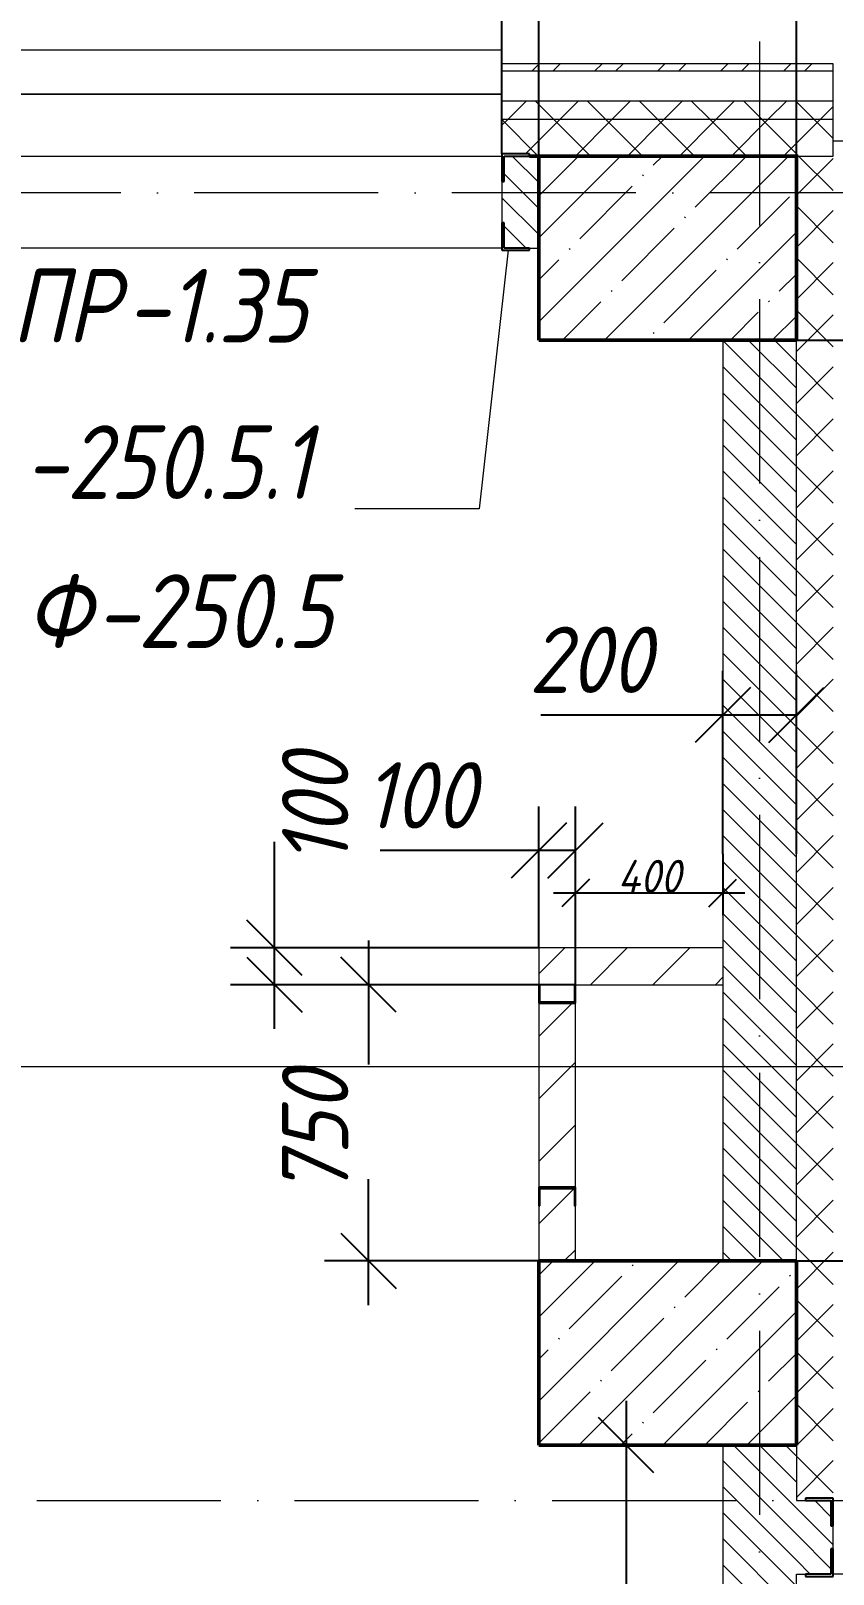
# Model space of a CAD drawing. Header units: millimetres. Extents: x -401725 to 250493, y 305116 to 802890.
# Drawn here: x -144681 to -142501, y 626547 to 630737 of the extents above; entities that cross this region are included whole.
import ezdxf

# ---------------------------------------------------------------- set-up
doc = ezdxf.new("R2010")
doc.units = ezdxf.units.MM
doc.linetypes.add('50_200_ШТРИХ_1Т_ш5_п1_п1_', pattern=[700, 500, -100, 0, -100])
for name, color, linetype, lineweight in [('A-____-____-DIMS', 7, 'Continuous', 9), ('A-DOOR-____-IDEN', 7, 'Continuous', 9), ('A-FLOR-____-OTLN', 7, 'Continuous', 9), ('A-GENM-____-IDEN', 7, 'Continuous', 9), ('A-GENM-____-MCUT', 7, 'Continuous', 25), ('A-GENM-____-OTLN-1', 7, 'Continuous', 25), ('A-GLAZ-____-OTLN', 7, 'Continuous', 9), ('A-WALL-____-MCUT', 7, 'Continuous', 13), ('A-WALL-____-MCUT-1', 7, 'Continuous', 9), ('A-WALL-____-MCUT-2', 7, 'Continuous', 50), ('A-WALL-____-OTLN', 7, 'Continuous', 9), ('A-WALL-____-PATT-1', 7, 'Continuous', 9), ('S-COLS-____-MCUT', 7, 'Continuous', 50), ('S-COLS-____-OTLN', 7, 'Continuous', 9), ('S-GRID-____-OTLN-1', 7, '50_200_ШТРИХ_1Т_ш5_п1_п1_', 9)]:
    doc.layers.add(name, color=color, linetype=linetype, lineweight=lineweight)
for name, color, linetype, lineweight, true_color in [('A-WALL-____-MCUT-4', 7, 'Continuous', 13, 0x000000), ('A-WALL-____-MCUT-7', 7, 'Continuous', 9, 0x000000), ('A-WALL-____-PATT-2', 7, 'Continuous', 9, 0x787878), ('A-WALL-____-PATT-3', 9, 'Continuous', 9, 0x808080), ('A-WALL-____-PATT-5', 7, 'Continuous', 9, 0x000000), ('A-WALL-FNSH-MCUT-2', 7, 'Continuous', 13, 0x000000), ('A-WALL-FNSH-MCUT-3', 7, 'Continuous', 9, 0x000000), ('G-____-____-SYMB-2', 7, 'Continuous', 9, 0x000000), ('I-WALL-____-OTLN-1', 7, 'Continuous', 9, 0x000000)]:
    doc.layers.add(name, color=color, linetype=linetype, lineweight=lineweight, true_color=true_color)
doc.styles.add('ISOCPEUR_I_10', font='isocpeui.ttf', dxfattribs={"width": 0.9, "height": 180})
doc.styles.add('ISOCPEUR_I_14', font='isocpeui.ttf', dxfattribs={"width": 0.9, "height": 180})
doc.styles.add('ISOCPEUR_I_2', font='isocpeui.ttf', dxfattribs={"width": 0.85, "height": 2.3})
doc.styles.add('ISOCPEUR_I_7', font='isocpeui.ttf', dxfattribs={"width": 0.9, "height": 90})
doc.dimstyles.new('ISO-1_8_0_9К_СРЕДНИЙ_Кладочные_2', dxfattribs={"dimscale": 304.8, "dimtxt": 89.638306, "dimasz": 0.246063, "dimexe": 0.19685, "dimexo": 0, "dimgap": 0, "dimtad": 1, "dimdec": 3, "dimrnd": 0.001, "dimdsep": 46, "dimtxsty": 'ISOCPEUR_I_7', "dimblk1": 'OBLIQUE', "dimblk2": 'OBLIQUE', "dimsah": 1, "dimcen": 0.09, "dimdle": 0.19685, "dimazin": 0, "dimtfac": 1, "dimtdec": 4, "dimtix": 1, "dimtmove": 1, "dimatfit": 3, "dimfxl": 1, "dimtvp": 1, "dimtolj": 1, "dimtzin": 0, "dimarcsym": 2})
doc.dimstyles.new('ISO-1_8_0_9К_СРЕДНИЙ_Кладочные_3', dxfattribs={"dimscale": 304.8, "dimtxt": 179.276612, "dimasz": 0.492126, "dimexe": 0.393701, "dimexo": 0, "dimgap": 0, "dimtad": 1, "dimdec": 3, "dimrnd": 0.001, "dimdsep": 46, "dimtxsty": 'ISOCPEUR_I_10', "dimblk1": 'OBLIQUE', "dimblk2": 'OBLIQUE', "dimsah": 1, "dimcen": 0.09, "dimdle": 0.393701, "dimazin": 0, "dimtfac": 1, "dimtdec": 4, "dimtix": 1, "dimtmove": 0, "dimatfit": 3, "dimfxl": 1, "dimtvp": 1, "dimtolj": 1, "dimtzin": 0, "dimarcsym": 2})
doc.dimstyles.new('ISO-1_8_0_9К_СРЕДНИЙ_Кладочные_4', dxfattribs={"dimscale": 304.8, "dimtxt": 179.276612, "dimasz": 0.492126, "dimexe": 0.393701, "dimexo": 0, "dimgap": 0, "dimtad": 1, "dimdec": 3, "dimrnd": 0.001, "dimdsep": 46, "dimtxsty": 'ISOCPEUR_I_10', "dimblk1": 'OBLIQUE', "dimblk2": 'OBLIQUE', "dimsah": 1, "dimcen": 0.09, "dimdle": 0.393701, "dimazin": 0, "dimtfac": 1, "dimtdec": 4, "dimtix": 1, "dimtmove": 1, "dimatfit": 3, "dimfxl": 1, "dimtvp": 1, "dimtolj": 1, "dimtzin": 0, "dimarcsym": 2})
doc.dimstyles.new('ISO-1_8_0_9К_СРЕДНИЙ_Кладочные_6', dxfattribs={"dimscale": 304.8, "dimtxt": 179.276612, "dimasz": 0.492126, "dimexe": 0.393701, "dimexo": 0, "dimgap": 0, "dimtad": 1, "dimdec": 3, "dimrnd": 0.001, "dimdsep": 46, "dimtxsty": 'ISOCPEUR_I_14', "dimblk1": 'OBLIQUE', "dimblk2": 'OBLIQUE', "dimsah": 1, "dimcen": 0.09, "dimdle": 0.393701, "dimazin": 0, "dimtfac": 1, "dimtdec": 4, "dimtix": 1, "dimtmove": 0, "dimatfit": 3, "dimfxl": 1, "dimtvp": 1, "dimtolj": 1, "dimtzin": 0, "dimarcsym": 2})
doc.dimstyles.new('ISO-1_8_0_9К_СРЕДНИЙ_Кладочные_8', dxfattribs={"dimscale": 304.8, "dimtxt": 179.276612, "dimasz": 0.492126, "dimexe": 0.393701, "dimexo": 0, "dimgap": 0, "dimtad": 1, "dimdec": 3, "dimrnd": 0.001, "dimdsep": 46, "dimtxsty": 'ISOCPEUR_I_14', "dimblk1": 'OBLIQUE', "dimblk2": 'OBLIQUE', "dimsah": 1, "dimcen": 0.09, "dimdle": 0.393701, "dimazin": 0, "dimtfac": 1, "dimtdec": 4, "dimtix": 1, "dimtmove": 0, "dimatfit": 3, "dimfxl": 1, "dimtvp": 1, "dimtolj": 1, "dimtzin": 0, "dimarcsym": 2})
pattern_1 = [(135, (-175000.736, 544716.51), (-35.35534, -35.35534), [])]
pattern_2 = [(45, (-175000.74, 544716.51), (-70.71068, 70.71068), []), (135, (-175000.74, 544716.51), (-70.71068, -70.71068), [])]
pattern_3 = [(45, (-175000.74, 544716.51), (-84.85281, 84.85281), [])]

# ---------------------------------------------------------------- blocks, each defined once
blk = doc.blocks.new('BSC_Колонна _Прямоугольная - 500х700-V25-АР1_Кладочный план 1 этажа в осях 1-64_Ю-ЯЯ')
at = {"layer": 'S-COLS-____-OTLN'}
h = blk.add_hatch(dxfattribs=at)
h.set_pattern_fill('FP_23', color=256, style=0, pattern_type=2)
h.set_pattern_definition([(315, (-85431.04, 32050), (114.04925, 114.04925), []), (315, (-85431.04, 31935.95), (114.04925, 114.04925), [201.613, -40.323, 3.353, -36.97])])
h.paths.add_polyline_path([(-250, 350), (-250, -350), (250, -350), (250, 350)], flags=0)
at = {"layer": 'S-COLS-____-MCUT'}
for p, q in [((250, 350), (-250, 350)), ((-250, 350), (-250, -350)), ((250, -350), (250, 350)), ((-250, -350), (250, -350))]:
    blk.add_line(p, q, dxfattribs=at)
blk = doc.blocks.new('BSC_Колонна _Прямоугольная - 500х700-V88-АР1_Кладочный план 1 этажа в осях 1-64_Ю-ЯЯ')
at = {"layer": 'S-COLS-____-OTLN'}
h = blk.add_hatch(dxfattribs=at)
h.set_pattern_fill('FP_90', color=256, style=0, pattern_type=2)
h.set_pattern_definition([(315, (-82431.04, 32050), (114.04925, 114.04925), []), (315, (-82431.04, 31935.95), (114.04925, 114.04925), [201.613, -40.323, 3.353, -36.97])])
h.paths.add_polyline_path([(-250, 350), (-250, -350), (250, -350), (250, 350)], flags=0)
at = {"layer": 'S-COLS-____-MCUT'}
for p, q in [((250, 350), (-250, 350)), ((-250, 350), (-250, -350)), ((250, -350), (250, 350)), ((-250, -350), (250, -350))]:
    blk.add_line(p, q, dxfattribs=at)
blk = doc.blocks.new('Фахверк_СКБ_Уголок - 250_3520_1-27501181-АР1_Кладочный план 1 этажа в осях 1-64_Ю-ЯЯ')
at = {"layer": 'A-GENM-____-MCUT'}
for p, q in [((200, 181), (125, 181)), ((125, 181), (125, 106)), ((131, 106), (131, 175)), ((131, 175), (200, 175)), ((200, 175), (200, 181)), ((125, 106), (131, 106)), ((131, -6), (125, -6)), ((125, -6), (125, -81)), ((131, -75), (131, -6)), ((125, -81), (200, -81)), ((200, -75), (131, -75)), ((200, -81), (200, -75))]:
    blk.add_line(p, q, dxfattribs=at)
blk = doc.blocks.new('Фахверк_СКБ_Уголок - 200_4830_зеркало-28917529-АР1_Кладочный план 1 этажа в осях 1-64_Ю-ЯЯ')
at = {"layer": 'A-GENM-____-MCUT'}
for p, q in [((200, 156), (125, 156)), ((125, 156), (125, 81)), ((131, 81), (131, 150)), ((131, 150), (200, 150)), ((200, 150), (200, 156)), ((125, 81), (131, 81)), ((131, 19), (125, 19)), ((125, 19), (125, -56)), ((131, -50), (131, 19)), ((125, -56), (200, -56)), ((200, -50), (131, -50)), ((200, -56), (200, -50))]:
    blk.add_line(p, q, dxfattribs=at)
blk = doc.blocks.new('Отлив_СКБ - Отлив витража_120_НВФ-31885689-АР1_Кладочный план 1 этажа в осях 1-64_Ю-ЯЯ')
at = {"layer": 'A-GLAZ-____-OTLN'}
for p, q in [((0, 83), (0, 120)), ((1800, 120), (0, 120)), ((1800, 120), (1800, 83)), ((0, 2), (1800, 2)), ((1800, 0), (0, 0))]:
    blk.add_line(p, q, dxfattribs=at)
blk = doc.blocks.new('154_Фахверк_СКБ_Швеллер - Тип_100_4830-36699370-АР1_Кладочный план 1 этажа в осях 1-64_Ю-ЯЯ')
at = {"layer": 'A-GENM-____-MCUT'}
for p, q in [((175, 50), (125, 50)), ((125, 50), (125, -50)), ((128, 47), (175, 47)), ((128, -47), (128, 47)), ((175, 47), (175, 50)), ((125, -50), (175, -50)), ((175, -47), (128, -47)), ((175, -50), (175, -47))]:
    blk.add_line(p, q, dxfattribs=at)
blk = doc.blocks.new('_Oblique')
at = {"color": 0, "linetype": 'ByBlock', "lineweight": -2}
blk.add_line((-0.5, -0.5), (0.5, 0.5), dxfattribs=at)
blk = doc.blocks.new('*D12201')
at = {"layer": 'A-____-____-DIMS', "color": 0, "lineweight": -2, "transparency": 16777216}
for p, q in [((-145200.7, 630403.6), (-145200.7, 631462.7)), ((-143400.7, 630403.6), (-143400.7, 631462.7)), ((-145260.7, 631402.7), (-143340.7, 631402.7))]:
    blk.add_line(p, q, dxfattribs=at)
at = {"layer": 'Defpoints', "color": 0, "transparency": 16777216}
for p in [(-143400.7, 631402.7), (-145200.7, 630403.6), (-143400.7, 630403.6)]:
    blk.add_point(p, dxfattribs=at)
at = {"layer": 'A-____-____-DIMS', "color": 0, "lineweight": -2, "transparency": 16777216, "xscale": 75, "yscale": 75, "zscale": 75, "rotation": 180}
blk.add_blockref('_Oblique', (-145200.7, 631402.7), dxfattribs=at)
at = {"layer": 'A-____-____-DIMS', "color": 0, "lineweight": -2, "transparency": 16777216, "xscale": 75, "yscale": 75, "zscale": 75}
blk.add_blockref('_Oblique', (-143400.7, 631402.7), dxfattribs=at)
at = {"layer": 'A-____-____-DIMS', "color": 0, "transparency": 16777216, "insert": (-144300.7, 631447.7), "char_height": 90, "width": 504.733, "attachment_point": 5, "style": 'ISOCPEUR_I_7'}
blk.add_mtext('\\A1;1800', dxfattribs=at)
blk = doc.blocks.new('*D12202')
at = {"layer": 'A-____-____-DIMS', "color": 0, "lineweight": -2, "transparency": 16777216}
for p, q in [((-143400.7, 630403.6), (-143400.7, 631637.8)), ((-143300.7, 630397.6), (-143300.7, 631637.8)), ((-143520.7, 631517.8), (-143300.7, 631517.8)), ((-143300.7, 631517.8), (-142870.2, 631517.8))]:
    blk.add_line(p, q, dxfattribs=at)
at = {"layer": 'Defpoints', "color": 0, "transparency": 16777216}
for p in [(-143300.7, 631517.8), (-143400.7, 630403.6), (-143300.7, 630397.6)]:
    blk.add_point(p, dxfattribs=at)
at = {"layer": 'A-____-____-DIMS', "color": 0, "lineweight": -2, "transparency": 16777216, "xscale": 150, "yscale": 150, "zscale": 150, "rotation": 180}
blk.add_blockref('_Oblique', (-143400.7, 631517.8), dxfattribs=at)
at = {"layer": 'A-____-____-DIMS', "color": 0, "lineweight": -2, "transparency": 16777216, "xscale": 150, "yscale": 150, "zscale": 150}
blk.add_blockref('_Oblique', (-143300.7, 631517.8), dxfattribs=at)
at = {"layer": 'A-____-____-DIMS', "color": 0, "transparency": 16777216, "insert": (-143194.6, 631757.8), "char_height": 180, "width": 368.207, "attachment_point": 1, "line_spacing_factor": 1.149209, "style": 'ISOCPEUR_I_10'}
blk.add_mtext('\\A1;100', dxfattribs=at)
blk = doc.blocks.new('*D12203')
at = {"layer": 'A-____-____-DIMS', "color": 0, "lineweight": -2, "transparency": 16777216}
for p, q in [((-143763.2, 628267.6), (-143763.2, 627931.1)), ((-143200.7, 628147.6), (-143883.2, 628147.6)), ((-143763.2, 627277.6), (-143763.2, 627619.9)), ((-143300.7, 627397.6), (-143883.2, 627397.6))]:
    blk.add_line(p, q, dxfattribs=at)
at = {"layer": 'Defpoints', "color": 0, "transparency": 16777216}
for p in [(-143763.2, 628147.6), (-143200.7, 628147.6), (-143300.7, 627397.6)]:
    blk.add_point(p, dxfattribs=at)
at = {"layer": 'A-____-____-DIMS', "color": 0, "lineweight": -2, "transparency": 16777216, "xscale": 150, "yscale": 150, "zscale": 150}
for p, rotation in [((-143763.2, 628147.6), 90), ((-143763.2, 627397.6), 270)]:
    blk.add_blockref('_Oblique', p, dxfattribs=dict(at, rotation=rotation))
at = {"layer": 'A-____-____-DIMS', "color": 0, "transparency": 16777216, "insert": (-143998.4, 627570.7), "char_height": 180, "width": 409.578, "attachment_point": 1, "rotation": 90, "line_spacing_factor": 1.149209, "style": 'ISOCPEUR_I_10'}
blk.add_mtext('\\A1;750', dxfattribs=at)
blk = doc.blocks.new('*D12204')
at = {"layer": 'A-____-____-DIMS', "color": 0, "lineweight": -2, "transparency": 16777216}
for p, q in [((-144018.7, 628247.6), (-144018.7, 628535.1)), ((-143300.7, 628247.6), (-144138.7, 628247.6)), ((-144018.7, 628027.6), (-144018.7, 628247.6)), ((-143200.7, 628147.6), (-144138.7, 628147.6))]:
    blk.add_line(p, q, dxfattribs=at)
at = {"layer": 'Defpoints', "color": 0, "transparency": 16777216}
for p in [(-144018.7, 628247.6), (-143300.7, 628247.6), (-143200.7, 628147.6)]:
    blk.add_point(p, dxfattribs=at)
at = {"layer": 'A-____-____-DIMS', "color": 0, "lineweight": -2, "transparency": 16777216, "xscale": 150, "yscale": 150, "zscale": 150}
for p, rotation in [((-144018.7, 628247.6), 90), ((-144018.7, 628147.6), 270)]:
    blk.add_blockref('_Oblique', p, dxfattribs=dict(at, rotation=rotation))
at = {"layer": 'A-____-____-DIMS', "color": 0, "transparency": 16777216, "insert": (-143998.4, 628471), "char_height": 180, "width": 368.207, "attachment_point": 1, "rotation": 90, "line_spacing_factor": 1.149209, "style": 'ISOCPEUR_I_10'}
blk.add_mtext('\\A1;100', dxfattribs=at)
blk = doc.blocks.new('*D12205')
at = {"layer": 'A-____-____-DIMS', "color": 0, "lineweight": -2, "transparency": 16777216}
for p, q in [((-143300.7, 628247.6), (-143300.7, 628631.8)), ((-143200.7, 628147.6), (-143200.7, 628631.8)), ((-143300.7, 628511.8), (-143731.3, 628511.8)), ((-143200.7, 628511.8), (-143420.7, 628511.8))]:
    blk.add_line(p, q, dxfattribs=at)
at = {"layer": 'Defpoints', "color": 0, "transparency": 16777216}
for p in [(-143200.7, 628511.8), (-143300.7, 628247.6), (-143200.7, 628147.6)]:
    blk.add_point(p, dxfattribs=at)
at = {"layer": 'A-____-____-DIMS', "color": 0, "lineweight": -2, "transparency": 16777216, "xscale": 150, "yscale": 150, "zscale": 150, "rotation": 180}
blk.add_blockref('_Oblique', (-143300.7, 628511.8), dxfattribs=at)
at = {"layer": 'A-____-____-DIMS', "color": 0, "lineweight": -2, "transparency": 16777216, "xscale": 150, "yscale": 150, "zscale": 150}
blk.add_blockref('_Oblique', (-143200.7, 628511.8), dxfattribs=at)
at = {"layer": 'A-____-____-DIMS', "color": 0, "transparency": 16777216, "insert": (-143775.1, 628751.8), "char_height": 180, "width": 368.207, "attachment_point": 1, "line_spacing_factor": 1.149209, "style": 'ISOCPEUR_I_10'}
blk.add_mtext('\\A1;100', dxfattribs=at)
blk = doc.blocks.new('*D12206')
at = {"layer": 'A-____-____-DIMS', "color": 0, "lineweight": -2, "transparency": 16777216}
for p, q in [((-142800.7, 628502.7), (-142800.7, 628336.7)), ((-143200.7, 628147.6), (-143200.7, 628456.7)), ((-143260.7, 628396.7), (-142740.7, 628396.7))]:
    blk.add_line(p, q, dxfattribs=at)
at = {"layer": 'Defpoints', "color": 0, "transparency": 16777216}
for p in [(-142800.7, 628502.7), (-142800.7, 628396.7), (-143200.7, 628147.6)]:
    blk.add_point(p, dxfattribs=at)
at = {"layer": 'A-____-____-DIMS', "color": 0, "lineweight": -2, "transparency": 16777216, "xscale": 75, "yscale": 75, "zscale": 75, "rotation": 180}
blk.add_blockref('_Oblique', (-143200.7, 628396.7), dxfattribs=at)
at = {"layer": 'A-____-____-DIMS', "color": 0, "lineweight": -2, "transparency": 16777216, "xscale": 75, "yscale": 75, "zscale": 75}
blk.add_blockref('_Oblique', (-142800.7, 628396.7), dxfattribs=at)
at = {"layer": 'A-____-____-DIMS', "color": 0, "transparency": 16777216, "insert": (-143000.7, 628441.7), "char_height": 90, "width": 426.127, "attachment_point": 5, "style": 'ISOCPEUR_I_7'}
blk.add_mtext('\\A1;400', dxfattribs=at)
blk = doc.blocks.new('*D12207')
at = {"layer": 'A-____-____-DIMS', "color": 0, "lineweight": -2, "transparency": 16777216}
for p, q in [((-142800.7, 628502.7), (-142800.7, 628999.8)), ((-142600.7, 628502.7), (-142600.7, 628999.8)), ((-142800.7, 628879.8), (-143294.9, 628879.8)), ((-142600.7, 628879.8), (-142920.7, 628879.8))]:
    blk.add_line(p, q, dxfattribs=at)
at = {"layer": 'Defpoints', "color": 0, "transparency": 16777216}
for p in [(-142600.7, 628879.8), (-142800.7, 628502.7), (-142600.7, 628502.7)]:
    blk.add_point(p, dxfattribs=at)
at = {"layer": 'A-____-____-DIMS', "color": 0, "lineweight": -2, "transparency": 16777216, "xscale": 150, "yscale": 150, "zscale": 150, "rotation": 180}
blk.add_blockref('_Oblique', (-142800.7, 628879.8), dxfattribs=at)
at = {"layer": 'A-____-____-DIMS', "color": 0, "lineweight": -2, "transparency": 16777216, "xscale": 150, "yscale": 150, "zscale": 150}
blk.add_blockref('_Oblique', (-142600.7, 628879.8), dxfattribs=at)
at = {"layer": 'A-____-____-DIMS', "color": 0, "transparency": 16777216, "insert": (-143327.6, 629119.8), "char_height": 180, "width": 409.578, "attachment_point": 1, "line_spacing_factor": 1.149209, "style": 'ISOCPEUR_I_10'}
blk.add_mtext('\\A1;200', dxfattribs=at)
blk = doc.blocks.new('*D12208')
at = {"layer": 'A-____-____-DIMS', "color": 0, "lineweight": -2, "transparency": 16777216}
for p, q in [((-142067.8, 629957.6), (-142067.8, 627337.6)), ((-142600.7, 629897.6), (-142007.8, 629897.6)), ((-142600.7, 627397.6), (-142007.8, 627397.6))]:
    blk.add_line(p, q, dxfattribs=at)
at = {"layer": 'Defpoints', "color": 0, "transparency": 16777216}
for p in [(-142600.7, 629897.6), (-142600.7, 627397.6), (-142067.8, 627397.6)]:
    blk.add_point(p, dxfattribs=at)
at = {"layer": 'A-____-____-DIMS', "color": 0, "lineweight": -2, "transparency": 16777216, "xscale": 75, "yscale": 75, "zscale": 75}
for p, rotation in [((-142067.8, 629897.6), 90), ((-142067.8, 627397.6), 270)]:
    blk.add_blockref('_Oblique', p, dxfattribs=dict(at, rotation=rotation))
at = {"layer": 'A-____-____-DIMS', "color": 0, "transparency": 16777216, "insert": (-142112.8, 628647.6), "char_height": 90, "width": 546.104, "attachment_point": 5, "rotation": 90, "style": 'ISOCPEUR_I_7'}
blk.add_mtext('\\A1;2500', dxfattribs=at)
blk = doc.blocks.new('*D12925')
at = {"layer": 'A-____-____-DIMS', "color": 0, "lineweight": -2, "transparency": 16777216}
for p, q in [((-143063.4, 627017.6), (-143063.4, 624277.6)), ((-142800.7, 626897.6), (-143183.4, 626897.6)), ((-142800.7, 624397.6), (-143183.4, 624397.6))]:
    blk.add_line(p, q, dxfattribs=at)
at = {"layer": 'Defpoints', "color": 0, "transparency": 16777216}
for p in [(-142800.7, 626897.6), (-143063.4, 624397.6), (-142800.7, 624397.6)]:
    blk.add_point(p, dxfattribs=at)
at = {"layer": 'A-____-____-DIMS', "color": 0, "lineweight": -2, "transparency": 16777216, "xscale": 150, "yscale": 150, "zscale": 150}
for p, rotation in [((-143063.4, 626897.6), 90), ((-143063.4, 624397.6), 270)]:
    blk.add_blockref('_Oblique', p, dxfattribs=dict(at, rotation=rotation))
at = {"layer": 'A-____-____-DIMS', "color": 0, "transparency": 16777216, "insert": (-143153.4, 625647.6), "char_height": 180, "width": 546.104, "attachment_point": 5, "rotation": 90, "style": 'ISOCPEUR_I_14'}
blk.add_mtext('\\A1;2500', dxfattribs=at)
blk = doc.blocks.new('*D13254')
at = {"layer": 'A-____-____-DIMS', "color": 0, "lineweight": -2, "transparency": 16777216}
for p, q in [((-142600.7, 630397.6), (-142600.7, 631522.7)), ((-140525.7, 630397.6), (-140525.7, 631522.7)), ((-142720.7, 631402.7), (-140405.7, 631402.7))]:
    blk.add_line(p, q, dxfattribs=at)
at = {"layer": 'Defpoints', "color": 0, "transparency": 16777216}
for p in [(-140525.7, 631402.7), (-142600.7, 630397.6), (-140525.7, 630397.6)]:
    blk.add_point(p, dxfattribs=at)
at = {"layer": 'A-____-____-DIMS', "color": 0, "lineweight": -2, "transparency": 16777216, "xscale": 150, "yscale": 150, "zscale": 150, "rotation": 180}
blk.add_blockref('_Oblique', (-142600.7, 631402.7), dxfattribs=at)
at = {"layer": 'A-____-____-DIMS', "color": 0, "lineweight": -2, "transparency": 16777216, "xscale": 150, "yscale": 150, "zscale": 150}
blk.add_blockref('_Oblique', (-140525.7, 631402.7), dxfattribs=at)
at = {"layer": 'A-____-____-DIMS', "color": 0, "transparency": 16777216, "insert": (-141563.2, 631493.8), "char_height": 180, "width": 546.104, "attachment_point": 5, "style": 'ISOCPEUR_I_14'}
blk.add_mtext('\\A1;2075', dxfattribs=at)

msp = doc.modelspace()

# ---------------------------------------------------------------- hatches: boundary and pattern name
at = {"layer": 'A-WALL-____-PATT-1'}
h = msp.add_hatch(dxfattribs=at)
h.set_pattern_fill('FP_6', color=256, style=0, pattern_type=2)
h.set_pattern_definition(pattern_1)
h.paths.add_polyline_path([(-143300.7357, 630147.5526), (-143300.7357, 630397.5526), (-143394.7357, 630397.5526), (-143394.7357, 630328.5526), (-143400.7357, 630328.5526), (-143400.7357, 630216.5526), (-143394.7357, 630216.5526), (-143394.7357, 630147.5526), (-143325.7357, 630147.5526)], flags=0)
h.paths.add_polyline_path([(-145275.7357, 630147.5526), (-145206.7357, 630147.5526), (-145206.7357, 630216.5526), (-145200.7357, 630216.5526), (-145200.7357, 630328.5526), (-145206.7357, 630328.5526), (-145206.7357, 630397.5526), (-145750.7357, 630397.5526), (-145750.7357, 630147.5526)], flags=0)
at = {"layer": 'A-WALL-____-PATT-2'}
h = msp.add_hatch(dxfattribs=at)
h.set_pattern_fill('FP_3', color=256, style=0, pattern_type=2)
h.set_pattern_definition([(45, (-175000.74, 544716.51), (-85.53659, 85.53659), []), (45, (-174943.71, 544716.51), (-85.53659, 85.53659), [])])
h.paths.add_polyline_path([(-124835.7357, 630627.5526), (-124835.7357, 630647.5526), (-126700.7357, 630647.5526), (-126700.7357, 630627.5526), (-125526.2788, 630627.5526)], flags=0)
h.paths.add_polyline_path([(-129944.9395, 630627.5526), (-128500.7357, 630627.5526), (-128500.7357, 630647.5526), (-130200.7357, 630647.5526), (-130200.7357, 630627.5526)], flags=0)
h.paths.add_polyline_path([(-132000.7357, 630627.5526), (-132000.7357, 630647.5526), (-133700.7357, 630647.5526), (-133700.7357, 630627.5526), (-132596.136, 630627.5526)], flags=0)
h.paths.add_polyline_path([(-142597.7357, 630627.5526), (-142500.7357, 630627.5526), (-142500.7357, 630647.5526), (-143400.7357, 630647.5526), (-143400.7357, 630627.5526), (-143200.9217, 630627.5526)], flags=0)
h.paths.add_polyline_path([(-140625.7357, 630627.5526), (-139000.7357, 630627.5526), (-139000.7357, 630647.5526), (-140625.7357, 630647.5526)], flags=0)
h.paths.add_polyline_path([(-146350.7357, 630627.5526), (-145200.7357, 630627.5526), (-145200.7357, 630647.5526), (-146350.7357, 630647.5526)], flags=0)
h.paths.add_polyline_path([(-148150.7357, 630627.5526), (-148150.7357, 630647.5526), (-149220.7357, 630647.5526), (-149220.7357, 630627.5526), (-148503.3145, 630627.5526)], flags=0)
h.paths.add_polyline_path([(-137200.7357, 630627.5526), (-135500.7357, 630627.5526), (-135500.7357, 630647.5526), (-137200.7357, 630647.5526)], flags=0)
h.paths.add_polyline_path([(-151130.7357, 630627.5526), (-151020.7357, 630627.5526), (-151020.7357, 630647.5526), (-151130.7357, 630647.5526)], flags=0)
h = msp.add_hatch(dxfattribs=at)
h.set_pattern_fill('FP_1', color=256, style=0, pattern_type=2)
h.set_pattern_definition(pattern_2)
h.paths.add_polyline_path([(-143200.9217, 630497.5526), (-142597.7357, 630497.5526), (-142597.7357, 630547.5526), (-143400.7357, 630547.5526), (-143400.7357, 630497.5526)], flags=0)
h.paths.add_polyline_path([(-153620.7357, 630497.5526), (-153620.7357, 630547.5526), (-154870.7357, 630547.5526), (-154870.7357, 630497.5526), (-153805.7074, 630497.5526)], flags=0)
h.paths.add_polyline_path([(-152220.7357, 630497.5526), (-151020.7357, 630497.5526), (-151020.7357, 630547.5526), (-152220.7357, 630547.5526)], flags=0)
h.paths.add_polyline_path([(-146350.7357, 630497.5526), (-145200.7357, 630497.5526), (-145200.7357, 630547.5526), (-146350.7357, 630547.5526)], flags=0)
h.paths.add_polyline_path([(-149220.7357, 630497.5526), (-148150.7357, 630497.5526), (-148150.7357, 630547.5526), (-149220.7357, 630547.5526)], flags=0)
h.paths.add_polyline_path([(-169450.7357, 630497.5526), (-169450.7357, 630547.5526), (-177550.7357, 630547.5526), (-177550.7357, 630497.5526), (-169712.886, 630497.5526)], flags=0)
h.paths.add_polyline_path([(-164410.4931, 630497.5526), (-156170.7357, 630497.5526), (-156170.7357, 630547.5526), (-165600.7357, 630547.5526), (-165600.7357, 630497.5526)], flags=0)
h = msp.add_hatch(dxfattribs=at)
h.set_pattern_fill('FP_1', color=256, style=0, pattern_type=2)
h.set_pattern_definition(pattern_2)
h.paths.add_polyline_path([(-125526.2788, 630497.5526), (-124835.7357, 630497.5526), (-124835.7357, 630547.5526), (-126700.7357, 630547.5526), (-126700.7357, 630497.5526)], flags=0)
h.paths.add_polyline_path([(-130200.7357, 630497.5526), (-128500.7357, 630497.5526), (-128500.7357, 630547.5526), (-130200.7357, 630547.5526)], flags=0)
h.paths.add_polyline_path([(-132000.7357, 630497.5526), (-132000.7357, 630547.5526), (-133700.7357, 630547.5526), (-133700.7357, 630497.5526), (-132596.136, 630497.5526)], flags=0)
h.paths.add_polyline_path([(-137200.7357, 630497.5526), (-135500.7357, 630497.5526), (-135500.7357, 630547.5526), (-137200.7357, 630547.5526)], flags=0)
h.paths.add_polyline_path([(-139000.7357, 630497.5526), (-139000.7357, 630547.5526), (-140625.7357, 630547.5526), (-140625.7357, 630497.5526), (-139665.9931, 630497.5526)], flags=0)
h.paths.add_polyline_path([(-142597.7357, 630497.5526), (-142500.7357, 630497.5526), (-142500.7357, 630547.5526), (-142597.7357, 630547.5526)], flags=0)
h = msp.add_hatch(dxfattribs=at)
h.set_pattern_fill('FP_1', color=256, style=0, pattern_type=2)
h.set_pattern_definition(pattern_2)
h.paths.add_polyline_path([(-142600.7357, 630397.5526), (-142597.7357, 630397.5526), (-142597.7357, 630497.5526), (-143400.7357, 630497.5526), (-143400.7357, 630403.5526), (-143325.7357, 630403.5526), (-143325.7357, 630397.5526), (-143200.9217, 630397.5526)], flags=0)
h.paths.add_polyline_path([(-145275.7357, 630397.5526), (-145275.7357, 630403.5526), (-145200.7357, 630403.5526), (-145200.7357, 630497.5526), (-146350.7357, 630497.5526), (-146350.7357, 630397.5526), (-145750.7357, 630397.5526)], flags=0)
h.paths.add_polyline_path([(-148503.3145, 630397.5526), (-148225.7357, 630397.5526), (-148225.7357, 630403.5526), (-148150.7357, 630403.5526), (-148150.7357, 630497.5526), (-149220.7357, 630497.5526), (-149220.7357, 630403.5526), (-149145.7357, 630403.5526), (-149145.7357, 630397.5526)], flags=0)
h.paths.add_polyline_path([(-151300.7357, 630397.5526), (-151095.7357, 630397.5526), (-151095.7357, 630403.5526), (-151020.7357, 630403.5526), (-151020.7357, 630497.5526), (-152220.7357, 630497.5526), (-152220.7357, 630403.5526), (-152145.7357, 630403.5526), (-152145.7357, 630397.5526), (-152000.7357, 630397.5526)], flags=0)
h.paths.add_polyline_path([(-153805.7074, 630397.5526), (-153620.7357, 630397.5526), (-153620.7357, 630497.5526), (-154870.7357, 630497.5526), (-154870.7357, 630403.5526), (-154795.7357, 630403.5526), (-154795.7357, 630397.5526)], flags=0)
h.paths.add_polyline_path([(-156245.7357, 630397.5526), (-156245.7357, 630403.5526), (-156170.7357, 630403.5526), (-156170.7357, 630497.5526), (-165600.7357, 630497.5526), (-165600.7357, 630397.5526), (-156456.9038, 630397.5526)], flags=0)
h.paths.add_polyline_path([(-177450.7357, 630397.5526), (-169450.7357, 630397.5526), (-169450.7357, 630497.5526), (-177450.7357, 630497.5526)], flags=0)
h = msp.add_hatch(dxfattribs=at)
h.set_pattern_fill('FP_1', color=256, style=0, pattern_type=2)
h.set_pattern_definition(pattern_2)
h.paths.add_polyline_path([(-124850.7357, 630397.5526), (-124835.7357, 630397.5526), (-124835.7357, 630497.5526), (-126700.7357, 630497.5526), (-126700.7357, 630403.5526), (-126625.7357, 630403.5526), (-126625.7357, 630397.5526), (-125450.7357, 630397.5526)], flags=0)
h.paths.add_polyline_path([(-132150.7357, 630397.5526), (-132075.7357, 630397.5526), (-132075.7357, 630403.5526), (-132000.7357, 630403.5526), (-132000.7357, 630497.5526), (-133700.7357, 630497.5526), (-133700.7357, 630403.5526), (-133625.7357, 630403.5526), (-133625.7357, 630397.5526), (-132596.136, 630397.5526)], flags=0)
h.paths.add_polyline_path([(-137125.7357, 630397.5526), (-135575.7357, 630397.5526), (-135575.7357, 630403.5526), (-135500.7357, 630403.5526), (-135500.7357, 630497.5526), (-137200.7357, 630497.5526), (-137200.7357, 630403.5526), (-137125.7357, 630403.5526)], flags=0)
h.paths.add_polyline_path([(-129061.2074, 630397.5526), (-128500.7357, 630397.5526), (-128500.7357, 630497.5526), (-130200.7357, 630497.5526), (-130200.7357, 630403.5526), (-130125.7357, 630403.5526), (-130125.7357, 630397.5526), (-129100.7357, 630397.5526)], flags=0)
h.paths.add_polyline_path([(-139075.7357, 630397.5526), (-139075.7357, 630403.5526), (-139000.7357, 630403.5526), (-139000.7357, 630497.5526), (-140625.7357, 630497.5526), (-140625.7357, 630397.5526), (-139665.9931, 630397.5526)], flags=0)
h.paths.add_polyline_path([(-142597.7357, 630397.5526), (-142500.7357, 630397.5526), (-142500.7357, 630497.5526), (-142597.7357, 630497.5526)], flags=0)
h = msp.add_hatch(dxfattribs=at)
h.set_pattern_fill('FP_1', color=256, style=0, pattern_type=2)
h.set_pattern_definition(pattern_2)
h.paths.add_polyline_path([(-142600.7357, 626747.2051), (-142575.7357, 626747.2051), (-142575.7357, 626753.2051), (-142500.7357, 626753.2051), (-142500.7357, 630397.5526), (-142600.7357, 630397.5526), (-142600.7357, 626753.2051)], flags=0)
at = {"layer": 'A-WALL-____-PATT-3'}
h = msp.add_hatch(dxfattribs=at)
h.set_pattern_fill('FP_6', color=256, style=0, pattern_type=2)
h.set_pattern_definition(pattern_1)
h.paths.add_polyline_path([(-142800.7357, 627397.5526), (-142600.7357, 627397.5526), (-142600.7357, 629897.5526), (-142800.7357, 629897.5526), (-142800.7357, 627773.231)], flags=0)
h = msp.add_hatch(dxfattribs=at)
h.set_pattern_fill('FP_6', color=256, style=0, pattern_type=2)
h.set_pattern_definition(pattern_1)
h.paths.add_polyline_path([(-142600.7357, 624397.5526), (-142600.7357, 626897.5526), (-142800.7357, 626897.5526), (-142800.7357, 624397.5526)], flags=0)
h = msp.add_hatch(dxfattribs=at)
h.set_pattern_fill('FP_6', color=256, style=0, pattern_type=2)
h.set_pattern_definition(pattern_1)
h.paths.add_polyline_path([(-142506.7357, 626547.2051), (-142506.7357, 626616.2051), (-142500.7357, 626616.2051), (-142500.7357, 626678.2051), (-142506.7357, 626678.2051), (-142506.7357, 626747.2051), (-142600.7357, 626747.2051), (-142600.7357, 626547.2051), (-142575.7357, 626547.2051)], flags=0)
h.paths.add_polyline_path([(-140619.7357, 626547.2051), (-140525.7357, 626547.2051), (-140525.7357, 626747.2051), (-140619.7357, 626747.2051), (-140619.7357, 626678.2051), (-140625.7357, 626678.2051), (-140625.7357, 626616.2051), (-140619.7357, 626616.2051)], flags=0)
at = {"layer": 'A-WALL-____-PATT-5'}
h = msp.add_hatch(dxfattribs=at)
h.set_pattern_fill('FP_4', color=256, style=0, pattern_type=2)
h.set_pattern_definition(pattern_3)
h.paths.add_polyline_path([(-143200.9217, 627397.5526), (-143200.7357, 627397.5526), (-143200.9217, 627547.5526), (-143203.7357, 627547.5526), (-143203.7357, 627594.5526), (-143297.7357, 627594.5526), (-143297.7357, 627547.5526), (-143300.7357, 627547.5526), (-143300.7357, 627397.5526), (-143203.7357, 627397.5526)], flags=0)
h.paths.add_polyline_path([(-143297.7357, 627597.5526), (-143200.7357, 627597.5526), (-143200.9217, 628097.5526), (-143300.7357, 628097.5526), (-143300.7357, 627597.5526)], flags=0)
h.paths.add_polyline_path([(-143203.7357, 628100.5526), (-143203.7357, 628147.5526), (-143200.7357, 628147.5526), (-143200.9217, 628247.5526), (-143300.7357, 628247.5526), (-143300.7357, 628147.5526), (-143297.7357, 628147.5526), (-143297.7357, 628100.5526), (-143207.0024, 628100.5526)], flags=0)
h = msp.add_hatch(dxfattribs=at)
h.set_pattern_fill('FP_4', color=256, style=0, pattern_type=2)
h.set_pattern_definition(pattern_3)
h.paths.add_polyline_path([(-143200.7357, 628147.5526), (-142800.7357, 628147.5526), (-142800.7357, 628247.5526), (-143200.7357, 628247.5526)], flags=0)

# ---------------------------------------------------------------- linework, layer by layer
at = {"layer": 'A-FLOR-____-OTLN'}
msp.add_line((-140625.7357, 630437.5526), (-142500.7357, 630437.5526), dxfattribs=at)
at = {"layer": 'A-GENM-____-IDEN'}
for p, q in [((-143384.069, 630141.5526), (-143462.4505, 629439.2972)), ((-143462.4505, 629439.2972), (-143800.1465, 629439.2972))]:
    msp.add_line(p, q, dxfattribs=at)
at = {"layer": 'A-WALL-____-MCUT'}
for p, q in [((-143400.7357, 630627.5526), (-143400.7357, 630403.5526)), ((-142500.7357, 630627.5526), (-143400.7357, 630627.5526)), ((-142500.7357, 630397.5526), (-142500.7357, 630627.5526)), ((-142600.7357, 630397.5526), (-142500.7357, 630397.5526)), ((-142500.7357, 630397.5526), (-142500.7357, 630397.5526)), ((-142600.7357, 626897.5526), (-142600.7357, 626747.2051))]:
    msp.add_line(p, q, dxfattribs=at)
at = {"layer": 'A-WALL-____-MCUT-1'}
for p, q in [((-143400.7357, 630328.5526), (-143400.7357, 630216.5526)), ((-143325.7357, 630147.5526), (-143300.7357, 630147.5526))]:
    msp.add_line(p, q, dxfattribs=at)
at = {"layer": 'A-WALL-____-MCUT-2'}
msp.add_line((-143300.7357, 630397.5526), (-143325.7357, 630397.5526), dxfattribs=at)
at = {"layer": 'A-WALL-____-MCUT-4'}
for p, q in [((-142800.7357, 629897.5526), (-142800.7357, 627397.5526)), ((-142600.7357, 627397.5526), (-142600.7357, 629897.5526)), ((-142800.7357, 626897.5526), (-142800.7357, 624397.5526)), ((-142500.7357, 626616.2051), (-142500.7357, 626678.2051)), ((-142600.7357, 626547.2051), (-142575.7357, 626547.2051)), ((-142600.7357, 624397.5526), (-142600.7357, 626547.2051))]:
    msp.add_line(p, q, dxfattribs=at)
at = {"layer": 'A-WALL-____-MCUT-7'}
for p, q in [((-143400.7357, 630547.5526), (-142500.7357, 630547.5526)), ((-143400.7357, 630497.5526), (-142500.7357, 630497.5526)), ((-142600.7357, 626747.2051), (-142575.7357, 626747.2051))]:
    msp.add_line(p, q, dxfattribs=at)
at = {"layer": 'A-WALL-____-OTLN'}
for p, q in [((-145200.7357, 630397.5526), (-143400.7357, 630397.5526)), ((-143400.7357, 630147.5526), (-145200.7357, 630147.5526))]:
    msp.add_line(p, q, dxfattribs=at)
at = {"layer": 'A-WALL-FNSH-MCUT-2'}
for p, q in [((-143300.7357, 628247.5526), (-143300.7357, 628147.5526)), ((-142800.7357, 628247.5526), (-143300.7357, 628247.5526)), ((-143200.7357, 628147.5526), (-142800.7357, 628147.5526)), ((-143300.7357, 628097.5526), (-143300.7357, 627597.5526)), ((-143200.7357, 627597.5526), (-143200.7357, 628097.5526)), ((-143300.7357, 627547.5526), (-143300.7357, 627397.5526)), ((-143200.7357, 627397.5526), (-143200.7357, 627547.5526))]:
    msp.add_line(p, q, dxfattribs=at)
at = {"layer": 'A-WALL-FNSH-MCUT-3'}
for p, q in [((-142500.7357, 630647.5526), (-143400.7357, 630647.5526)), ((-143400.7357, 630647.5526), (-143400.7357, 630627.5526)), ((-142500.7357, 630627.5526), (-142500.7357, 630647.5526))]:
    msp.add_line(p, q, dxfattribs=at)
at = {"layer": 'G-____-____-SYMB-2'}
msp.add_line((-180262.5176, 627925.5632), (-70620.9903, 627925.5632), dxfattribs=at)
at = {"layer": 'I-WALL-____-OTLN-1'}
msp.add_line((-140625.7357, 626547.2051), (-142500.7357, 626547.2051), dxfattribs=at)
at = {"layer": 'S-GRID-____-OTLN-1'}
for p, q in [((-142700.7357, 635609.362), (-142700.7357, 611391.9943)), ((-70926.3291, 630297.5526), (-179669.5059, 630297.5526)), ((-179669.5059, 626747.5526), (-70926.3291, 626747.5526))]:
    msp.add_line(p, q, dxfattribs=at)

# ---------------------------------------------------------------- block references
at = {"layer": 'A-GENM-____-OTLN-1'}
msp.add_blockref('Фахверк_СКБ_Уголок - 250_3520_1-27501181-АР1_Кладочный план 1 этажа в осях 1-64_Ю-ЯЯ', (-143525.7357, 630222.5526), dxfattribs=at)
for name, p, rotation in [('154_Фахверк_СКБ_Швеллер - Тип_100_4830-36699370-АР1_Кладочный план 1 этажа в осях 1-64_Ю-ЯЯ', (-143250.7357, 627972.5526), 90), ('154_Фахверк_СКБ_Швеллер - Тип_100_4830-36699370-АР1_Кладочный план 1 этажа в осях 1-64_Ю-ЯЯ', (-143250.7357, 627722.5526), 270), ('Фахверк_СКБ_Уголок - 200_4830_зеркало-28917529-АР1_Кладочный план 1 этажа в осях 1-64_Ю-ЯЯ', (-142375.7357, 626697.2051), 180)]:
    msp.add_blockref(name, p, dxfattribs=dict(at, rotation=rotation))
at = {"layer": 'A-GLAZ-____-OTLN'}
msp.add_blockref('Отлив_СКБ - Отлив витража_120_НВФ-31885689-АР1_Кладочный план 1 этажа в осях 1-64_Ю-ЯЯ', (-145200.7357, 630564.5526), dxfattribs=at)
at = {"layer": 'S-COLS-____-OTLN', "rotation": 89.9999999999999}
for name, p in [('BSC_Колонна _Прямоугольная - 500х700-V25-АР1_Кладочный план 1 этажа в осях 1-64_Ю-ЯЯ', (-142950.7357, 630147.5526)), ('BSC_Колонна _Прямоугольная - 500х700-V88-АР1_Кладочный план 1 этажа в осях 1-64_Ю-ЯЯ', (-142950.7357, 627147.5526))]:
    msp.add_blockref(name, p, dxfattribs=at)

# ---------------------------------------------------------------- texts
at = {"layer": 'A-DOOR-____-IDEN', "char_height": 200, "attachment_point": 1, "style": 'ISOCPEUR_I_2'}
for s, insert, width in [('ПР', (-144732.5061, 630091.0721), 375.18975), ('-1.35', (-144422.9436, 630091.0721), 663.79725)]:
    msp.add_mtext(s, dxfattribs=dict(at, insert=insert, width=width))
at = {"layer": 'A-GENM-____-IDEN', "char_height": 200, "attachment_point": 1, "style": 'ISOCPEUR_I_2'}
for s, insert, width in [('-250.5.1', (-144699.0588, 629666.4133), 1053.417375), ('\\fISOCPEUR|b0|i1|c204|p34|;\\W.9;Ф', (-144696.2561, 629261.7893), 230.886), ('-250.5', (-144505.7561, 629261.7893), 865.8225)]:
    msp.add_mtext(s, dxfattribs=dict(at, insert=insert, width=width))

# ---------------------------------------------------------------- dimensions: what is measured, and where the dimension line sits
at = {"layer": 'A-____-____-DIMS'}
for base, p1, p2, override, picture, middle in [((-143300.7357, 631517.822), (-143400.7357, 630403.5526), (-143300.7357, 630397.5526), {"dimpost": '<>', "dimfxl": 100.179838}, '*D12202', (-143010.4584, 631517.822)), ((-142600.7357, 628879.7813), (-142800.7357, 628502.7232), (-142600.7357, 628502.7232), {"dimpost": '<>', "dimfxl": 200}, '*D12207', (-143122.7994, 628879.7813)), ((-143200.7357, 628511.8192), (-143300.7357, 628247.5526), (-143200.7357, 628147.5526), {"dimpost": '<>', "dimfxl": 141.421356}, '*D12205', (-143591.013, 628511.8192))]:
    dim = msp.add_linear_dim(base=base, p1=p1, p2=p2, dimstyle='ISO-1_8_0_9К_СРЕДНИЙ_Кладочные_3', override=override, dxfattribs=at)
    dim.commit()
    dim.dimension.update_dxf_attribs({"geometry": picture, "text_midpoint": middle, "dimtype": 160})
for base, p1, p2, dimstyle, override, picture, middle in [((-140525.7357, 631402.6599), (-142600.7357, 630397.5526), (-140525.7357, 630397.5526), 'ISO-1_8_0_9К_СРЕДНИЙ_Кладочные_8', {"dimpost": '<>', "dimfxl": 2075}, '*D13254', (-141563.2357, 631493.819)), ((-143400.7357, 631402.6599), (-145200.7357, 630403.5526), (-143400.7357, 630403.5526), 'ISO-1_8_0_9К_СРЕДНИЙ_Кладочные_2', {"dimpost": '<>', "dimfxl": 1800}, '*D12201', (-144300.7357, 631447.6599)), ((-142800.7357, 628396.6572), (-143200.7357, 628147.5526), (-142800.7357, 628502.7232), 'ISO-1_8_0_9К_СРЕДНИЙ_Кладочные_2', {"dimpost": '<>', "dimfxl": 534.926327}, '*D12206', (-143000.7357, 628441.6572))]:
    dim = msp.add_linear_dim(base=base, p1=p1, p2=p2, dimstyle=dimstyle, override=override, dxfattribs=at)
    dim.commit()
    dim.dimension.update_dxf_attribs({"geometry": picture, "text_midpoint": middle})
for base, p1, p2, dimstyle, picture, middle in [((-142067.7637, 627397.5526), (-142600.7357, 629897.5526), (-142600.7357, 627397.5526), 'ISO-1_8_0_9К_СРЕДНИЙ_Кладочные_2', '*D12208', (-142112.7637, 628647.5526)), ((-143063.4398, 624397.5526), (-142800.7357, 626897.5526), (-142800.7357, 624397.5526), 'ISO-1_8_0_9К_СРЕДНИЙ_Кладочные_6', '*D12925', (-143153.4398, 625647.5526))]:
    dim = msp.add_linear_dim(base=base, p1=p1, p2=p2, angle=90, dimstyle=dimstyle, override={"dimpost": '<>', "dimfxl": 2500}, dxfattribs=at)
    dim.commit()
    dim.dimension.update_dxf_attribs({"geometry": picture, "text_midpoint": middle})
for base, p1, p2, dimstyle, override, picture, middle in [((-144018.6646, 628247.5526), (-143200.7357, 628147.5526), (-143300.7357, 628247.5526), 'ISO-1_8_0_9К_СРЕДНИЙ_Кладочные_3', {"dimpost": '<>', "dimfxl": 141.421356}, '*D12204', (-143878.3873, 628535.1026)), ((-143763.2253, 628147.5526), (-143300.7357, 627397.5526), (-143200.7357, 628147.5526), 'ISO-1_8_0_9К_СРЕДНИЙ_Кладочные_4', {"dimpost": '<>', "dimfxl": 756.637298}, '*D12203', (-143878.3873, 627775.4866))]:
    dim = msp.add_linear_dim(base=base, p1=p1, p2=p2, angle=90, dimstyle=dimstyle, override=override, dxfattribs=at)
    dim.commit()
    dim.dimension.update_dxf_attribs({"geometry": picture, "text_midpoint": middle, "dimtype": 160, "text_rotation": 90})

doc.saveas('drawing.dxf')
